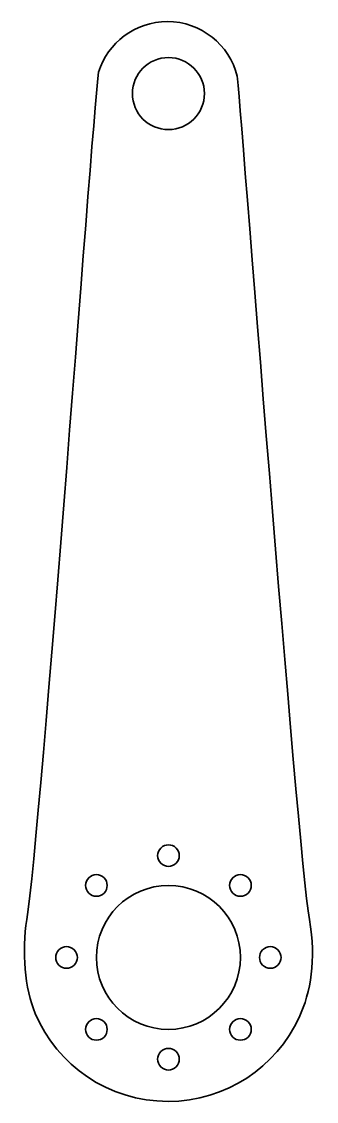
# Model space of a CAD drawing. Header units: inches. Extents: x -263 to -222, y -75 to 75.
import ezdxf

# ---------------------------------------------------------------- set-up
doc = ezdxf.new("R2010")
doc.units = ezdxf.units.IN
doc.header["$MEASUREMENT"] = 0
doc.layers.add('Ebene 1', color=7, linetype='Continuous')

# ---------------------------------------------------------------- blocks, each defined once
blk = doc.blocks.new('block 2')
at = {"layer": 'Ebene 1', "color": 179, "lineweight": 35, "true_color": 0x1c1c1b}
blk.add_open_spline([(-233.42, 67.42), (-234.5, 71.77), (-238.43, 75), (-243.13, 75), (-247.61, 75), (-251.41, 72.05), (-252.68, 67.98), (-253.1, 66.63), (-260.73, -37.86), (-262.64, -49.71), (-263.36, -54.16), (-262.92, -59.36), (-261.46, -62.8), (-258.42, -69.97), (-251.32, -75), (-243.03, -75), (-234.96, -75), (-228.01, -70.23), (-224.85, -63.35), (-223.19, -59.75), (-222.44, -55.45), (-223.41, -49.71), (-225.04, -40.13), (-233.26, 66.78), (-233.42, 67.42), (-233.42, 67.42), (-233.42, 67.42), (-233.42, 67.42)], degree=3, knots=[0, 0, 0, 0, 1, 1, 1, 2, 2, 2, 3, 3, 3, 4, 4, 4, 5, 5, 5, 6, 6, 6, 7, 7, 7, 8, 8, 8, 9, 9, 9, 9], dxfattribs=at)
blk = doc.blocks.new('block 3')
at = {"layer": 'Ebene 1', "color": 179, "lineweight": 35, "true_color": 0x1c1c1b}
for points in [[(-241.92, -41.92), (-242.5, -42.5), (-243.45, -42.5), (-244.04, -41.92), (-244.63, -41.33), (-244.63, -40.38), (-244.04, -39.8), (-243.45, -39.21), (-242.5, -39.21), (-241.92, -39.8), (-241.33, -40.38), (-241.33, -41.33), (-241.92, -41.92)], [(-251.48, -45), (-251.48, -45.83), (-252.15, -46.5), (-252.98, -46.5), (-253.81, -46.5), (-254.48, -45.83), (-254.48, -45), (-254.48, -44.17), (-253.81, -43.5), (-252.98, -43.5), (-252.15, -43.5), (-251.48, -44.17), (-251.48, -45)], [(-231.48, -45), (-231.48, -45.83), (-232.15, -46.5), (-232.98, -46.5), (-233.81, -46.5), (-234.48, -45.83), (-234.48, -45), (-234.48, -44.17), (-233.81, -43.5), (-232.98, -43.5), (-232.15, -43.5), (-231.48, -44.17), (-231.48, -45)], [(-256.06, -56.06), (-256.65, -56.65), (-257.6, -56.65), (-258.18, -56.06), (-258.77, -55.47), (-258.77, -54.53), (-258.18, -53.94), (-257.6, -53.35), (-256.65, -53.35), (-256.06, -53.94), (-255.47, -54.53), (-255.47, -55.47), (-256.06, -56.06)], [(-227.78, -56.06), (-228.36, -56.65), (-229.31, -56.65), (-229.9, -56.06), (-230.48, -55.47), (-230.48, -54.53), (-229.9, -53.94), (-229.31, -53.35), (-228.36, -53.35), (-227.78, -53.94), (-227.19, -54.53), (-227.19, -55.47), (-227.78, -56.06)], [(-251.48, -65), (-251.48, -65.83), (-252.15, -66.5), (-252.98, -66.5), (-253.81, -66.5), (-254.48, -65.83), (-254.48, -65), (-254.48, -64.17), (-253.81, -63.5), (-252.98, -63.5), (-252.15, -63.5), (-251.48, -64.17), (-251.48, -65)], [(-231.48, -65), (-231.48, -65.83), (-232.15, -66.5), (-232.98, -66.5), (-233.81, -66.5), (-234.48, -65.83), (-234.48, -65), (-234.48, -64.17), (-233.81, -63.5), (-232.98, -63.5), (-232.15, -63.5), (-231.48, -64.17), (-231.48, -65)], [(-241.92, -70.2), (-242.5, -70.79), (-243.45, -70.79), (-244.04, -70.2), (-244.63, -69.62), (-244.63, -68.67), (-244.04, -68.08), (-243.45, -67.5), (-242.5, -67.5), (-241.92, -68.08), (-241.33, -68.67), (-241.33, -69.62), (-241.92, -70.2)]]:
    blk.add_open_spline(points, degree=3, knots=[0, 0, 0, 0, 1, 1, 1, 2, 2, 2, 3, 3, 3, 4, 4, 4, 4], dxfattribs=at)

msp = doc.modelspace()

# ---------------------------------------------------------------- linework, layer by layer
at = {"layer": 'Ebene 1', "color": 179, "lineweight": 35, "true_color": 0x1c1c1b}
for points in [[(-237.98, 65), (-237.98, 67.76), (-240.22, 70), (-242.98, 70), (-245.74, 70), (-247.98, 67.76), (-247.98, 65), (-247.98, 62.24), (-245.74, 60), (-242.98, 60), (-240.22, 60), (-237.98, 62.24), (-237.98, 65)], [(-232.98, -55), (-232.98, -49.48), (-237.46, -45), (-242.98, -45), (-248.5, -45), (-252.98, -49.48), (-252.98, -55), (-252.98, -60.52), (-248.5, -65), (-242.98, -65), (-237.46, -65), (-232.98, -60.52), (-232.98, -55)]]:
    msp.add_open_spline(points, degree=3, knots=[0, 0, 0, 0, 1, 1, 1, 2, 2, 2, 3, 3, 3, 4, 4, 4, 4], dxfattribs=at)

# ---------------------------------------------------------------- block references
at = {"layer": 'Ebene 1'}
for name in ['block 2', 'block 3']:
    msp.add_blockref(name, (0, 0), dxfattribs=at)

doc.saveas('drawing.dxf')
